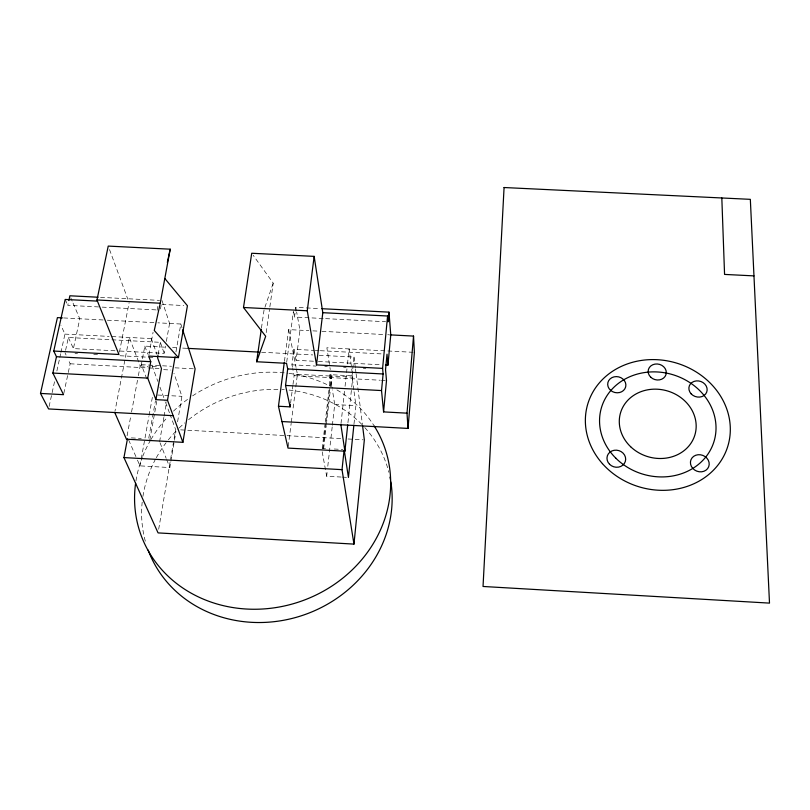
<?xml version="1.0" encoding="UTF-8"?>
<svg xmlns="http://www.w3.org/2000/svg" width="810" height="810" viewBox="0 0 810 810"><rect width="100%" height="100%" fill="white"/><g stroke="black" fill="none" stroke-linecap="round" stroke-linejoin="round"><path stroke-width="0.61" stroke-dasharray="4.05 3.04" d="M353.99 423.984L355.894 405.668L353.99 391.027M353.838 389.853L352.016 375.83L354.021 357.089L319.029 355.246M347.946 422.678L351.378 390.339M351.732 387.038L352.775 377.176L349.12 348.928L347.49 363.903M341.01 423.508L344.655 390.025M345.06 386.309L346.407 373.856M346.548 372.61L346.953 368.884M341.182 477.05L326.673 476.24L327.24 471.228M327.797 466.216L332.242 426.495M332.383 425.27L334.702 404.534L332.404 389.873M329.447 385.54L330.024 374.666L352.016 375.83M322.228 448.517L324.992 424.42M325.225 422.344L329.103 388.567M322.927 448.811L330.014 386.917M330.146 385.712L331.25 376.042L352.775 377.176M323.646 448.598L326.278 425.533M326.389 424.491L330.369 389.65M330.834 385.611L331.634 378.564L330.713 372.58M290.598 403.127L292.835 385.651M292.997 384.396L294.121 375.658L292.673 368.428M313.45 361.219L296.095 360.308L299.963 330.197L296.642 311.992M288.218 446.492L291.175 423.326M291.327 422.101L297.412 374.301L296.278 368.499M292.43 367.224L291.944 364.804L293.959 349.323L314.057 350.365M286.71 362.07L293.271 312.407M323.16 318.502L294.526 317.024L295.154 312.194M295.316 310.989L295.792 307.365L319.363 308.58M284.442 361.28L288.643 329.609L308.833 330.632M266.207 332.616L269.497 309.41M269.851 306.909L273.213 283.095L253.176 255.272M261.458 328.08L264.1 309.673M158.689 529.224L175.628 429.583L170.252 415.034M137.457 460.11L139.968 465.871L169.827 467.532L174.261 441.409M174.474 440.164L175.952 431.457M177.593 421.767L181.916 396.323L173.958 373.329M159.6 441.713L163.853 417.413M164.065 416.229L166.577 401.902M175.952 351.894L180.832 324.02L157.899 322.825M148.767 438.099L155.449 400.818M120.022 351.044L164.217 353.373L165.503 346.184M166.364 341.395L169.584 323.433M149.82 439.951L156.725 401.345M158.163 354.405L160.36 342.326L68.374 337.507L65.519 350.639M139.968 465.871L148.888 416.542M149.111 415.327L152.604 395.979M148.888 354.861L153.07 332.262M157.13 310.341L158.031 305.451M160.451 308.904L161.119 305.309M151.308 338.62L110.352 336.484M127.089 435.79L130.906 415.449M131.534 412.087L137.751 378.948M138.368 375.678L140.191 365.917L129.276 337.436L114.969 411.257M146.742 378.817L141.345 364.672L144.818 346.113L166.293 347.237M119.424 352.117L129.124 302.738M63.798 393.437L68.03 373.673M68.293 372.438L70.146 363.791L68.111 359.407M114.98 350.781L73.406 348.594L79.795 318.775L72.627 302.13M49.106 406.488L54.736 380.781M56.872 370.99L59.565 358.698M59.839 357.463L60.639 353.778M60.912 352.552L64.942 334.105L60.932 325.316M98.547 306.929L67.777 305.34L68.566 301.755M264.921 307.294L273.213 283.095M100.541 297.351L159.54 300.378M161.899 304.418L183.779 305.542M102.242 307.122L156.532 309.916M325.65 318.634L385.56 321.722M63.636 317.935L103.255 319.97M107.355 320.203L153.89 322.603M312.883 330.865L318.968 331.158M321.955 331.33L383.697 334.52M387.767 334.743L388.83 334.783M64.942 334.105L109.087 336.413M413.13 352.299L326.865 347.763L329.457 364.53M315.313 350.436L319.079 350.629M320.335 350.7L383.231 353.99M172.611 347.571L177.663 347.834M182.716 348.097L187.778 348.361M261.62 352.239L312.781 354.922M318.411 361.483L381.723 364.814M75.036 353.363L77.527 353.494M93.768 354.355L97.514 354.547M120.012 355.742L147.552 357.19M148.797 357.261L153.809 357.524M291.944 364.804L315.951 366.069M324.79 366.535L327.321 366.677M343.622 367.527L346.093 367.659M363.346 368.57L365.816 368.702M141.345 364.672L171.517 366.272M140.191 365.917L148.311 366.353M152.371 366.565L158.466 366.889M175.041 367.821L193.863 368.823M297.412 374.301L329.873 376.022M70.146 363.791L159.003 368.499M294.121 375.658L380.255 380.224M381.5 380.295L385.246 380.487M163.62 369.654L170.92 370.038M330.257 378.493L331.634 378.564M157.677 395.027L181.916 396.323M334.702 404.534L355.894 405.668M180.65 429.857L285.808 435.598M287.044 435.669L341.81 438.656M348.067 438.99L363.082 439.81M131.372 437.886L141.244 438.433M322.977 448.396L325.468 448.537M334.196 449.013L342.913 449.489M342.387 477.11L347.227 477.384M65.043 352.836L66.066 355.033M68.374 337.507L73.406 348.594M65.195 299.447L67.777 305.34M128.638 439.901L136.951 458.956M70.794 297.898L72.171 301.067M160.036 442.807L166.172 458.308M166.637 459.462L169.827 467.532M144.818 346.113L147.764 354.091M151.976 365.502L157.859 381.439M159.955 387.129L165.129 401.132M165.564 402.317L169.847 413.91M109.532 249.591L127.858 299.305M151.308 338.59L156.958 354.385M160.36 342.326L164.217 353.373M162 300.51L169.584 323.413M180.832 324.02L182.321 328.708M288.643 329.609L296.045 367.345M293.959 349.323L296.095 360.308M293.433 311.182L294.526 317.024M295.792 307.365L296.43 310.837M322.198 451.818L326.673 476.24M330.024 374.666L332.221 388.699M329.933 367.537L330.247 369.573M354.021 357.089L355.357 367.811M355.499 368.995L355.944 372.57M356.096 373.764L362.424 424.551M135.958 480.887A129.448 117.025 -20 0 1 142.287 457.447M142.712 456.374A129.448 117.025 -20 0 1 150.336 440.559M150.933 439.526A129.448 117.025 -20 0 1 167.842 416.846M173.522 411.085A129.448 117.025 -20 0 1 188.76 398.51M192.618 395.857A129.448 117.025 -20 0 1 287.844 373.228M289.048 373.38A129.448 117.025 -20 0 1 332.778 387.544M336.93 389.914A129.448 117.025 -20 0 1 374.281 426.09M364.804 427.569A126.664 115.101 -20.7 0 1 388.891 472.331M145.314 541.141A126.664 115.101 -20.7 0 1 142.185 502.159M142.935 496.348A126.664 115.101 -20.7 0 1 155.763 458.713M156.33 457.69A126.664 115.101 -20.7 0 1 166.111 442.716M168.369 439.82A126.664 115.101 -20.7 0 1 178.311 428.834M179.202 427.964A126.664 115.101 -20.7 0 1 184.731 422.891M188.598 419.671A126.664 115.101 -20.7 0 1 279.531 389.387M281.91 389.499A126.664 115.101 -20.7 0 1 284.29 389.64M289.038 390.066A126.664 115.101 -20.7 0 1 363.214 425.847"/><path stroke-width="1.21" d="M281.961 421.554L408.017 428.419L407.005 413.161L413.525 336.079L389.985 334.864M408.017 428.419L414.386 352.37L413.525 336.079M407.005 413.161L383.575 411.895L381.53 390.562L383.11 373.977L382.593 368.388L387.585 316.011L322.805 312.69L314.148 256.375L251.728 253.257L243.496 307.496L265.69 336.282L256.628 361.746L286.548 363.325L287.712 368.935L285.535 385.449L290.112 406.873L278.458 406.245L284.28 362.495M321.843 308.701L388.972 312.144L388.051 321.843L387.585 316.011M383.575 411.895L386.502 380.558L385.54 369.745L387.008 354.193L387.939 365.148L385.459 365.016M387.939 365.148L390.764 334.905L388.972 312.144M127.443 438.929L123.95 457.579L158.071 532.899L353.97 544.107L364.338 439.881L362.576 425.726M353.869 425.209L348.432 477.444L344.341 450.745M353.97 544.107L342.022 469.648L344.027 450.816M278.458 406.245L288.016 448.092L344.908 451.19L347.703 424.936M382.593 368.388L316.507 364.905L322.805 312.69M316.507 364.905L307.263 310.777L314.148 256.375M290.112 406.873L290.436 404.372M256.628 361.746L261.286 329.316M114.726 412.482L126.451 439.202L182.898 442.331L195.119 368.884L182.695 329.883M173.137 415.692L48.57 408.939L40.5 393.437L57.419 317.621L62.39 317.874M182.898 442.331L167.498 400.272L155.915 399.644L147.734 378.108L150.751 361.695L148.665 356.056L178.423 357.625L187.424 305.734L164.835 278.518M167.498 400.272L175.112 356.744M155.915 399.644L161.473 368.631L157.565 357.716L157.96 355.509M178.423 357.625L154.275 330.48L160.248 303.224L170.211 249.186L108.236 246.088L96.967 299.973L118.959 354.486L53.754 351.054L65.195 299.447L97.139 301.097M167.336 262.399L170.211 249.186M40.5 393.437L63.524 394.673L52.873 373.056L56.467 356.714L53.754 351.054M68.83 300.561L69.883 295.782L98.091 297.229M753.968 275.886L724.565 274.418L721.821 197.974M96.967 299.973L160.248 303.224M243.496 307.496L307.263 310.777M187.778 348.361L259.129 352.107M56.467 356.714L150.751 361.695M287.712 368.935L383.11 373.977M52.873 373.056L147.734 378.108M285.535 385.449L381.53 390.562M123.95 457.579L342.022 469.648M340.878 424.744L344.908 451.19M374.281 426.09A129.448 117.025 -20 0 1 287.054 605.364A129.448 117.025 -20 0 1 135.604 483.246M389.995 477.151A126.664 115.101 -20.7 0 1 390.46 479.54M390.865 481.95A126.664 115.101 -20.7 0 1 295.984 617.402A126.664 115.101 -20.7 0 1 148.169 550.071M504.073 187.525L483.033 586.47L769.5 603.116L750.333 199.341L504.073 187.525M615.782 458.146A58.765 51.941 16.6 0 0 713.721 442.402A58.765 51.941 16.6 0 0 643.839 372.661A58.765 51.941 16.6 0 0 615.782 458.146M602.417 463.624A73.143 64.648 16.6 0 0 726.003 451.302A73.143 64.648 16.6 0 0 645.084 359.974A73.143 64.648 16.6 0 0 602.417 463.624M630.625 446.715A38.799 34.293 16.6 0 0 694.899 434.94A38.799 34.293 16.6 0 0 647.656 389.823A38.799 34.293 16.6 0 0 630.625 446.715M650.774 377.227A9.133 7.938 14.3 0 0 665.972 374.625A9.133 7.938 14.3 0 0 654.936 364.105A9.133 7.938 14.3 0 0 650.774 377.227M609.535 464.251A9.416 8.485 15.6 0 0 625.29 461.578A9.416 8.485 15.6 0 0 614.142 450.289A9.416 8.485 15.6 0 0 609.535 464.251M610.649 390.369A9.143 8.039 12.3 0 0 625.674 386.866A9.143 8.039 12.3 0 0 614.041 376.863A9.143 8.039 12.3 0 0 610.649 390.369M691.112 393.802A9.234 8.009 17.3 0 0 706.654 392.253A9.234 8.009 17.3 0 0 696.276 380.913A9.234 8.009 17.3 0 0 691.112 393.802M692.732 468.352A9.528 8.434 21.2 0 0 708.699 466.722A9.528 8.434 21.2 0 0 698.038 454.734A9.528 8.434 21.2 0 0 692.732 468.352"/></g></svg>
